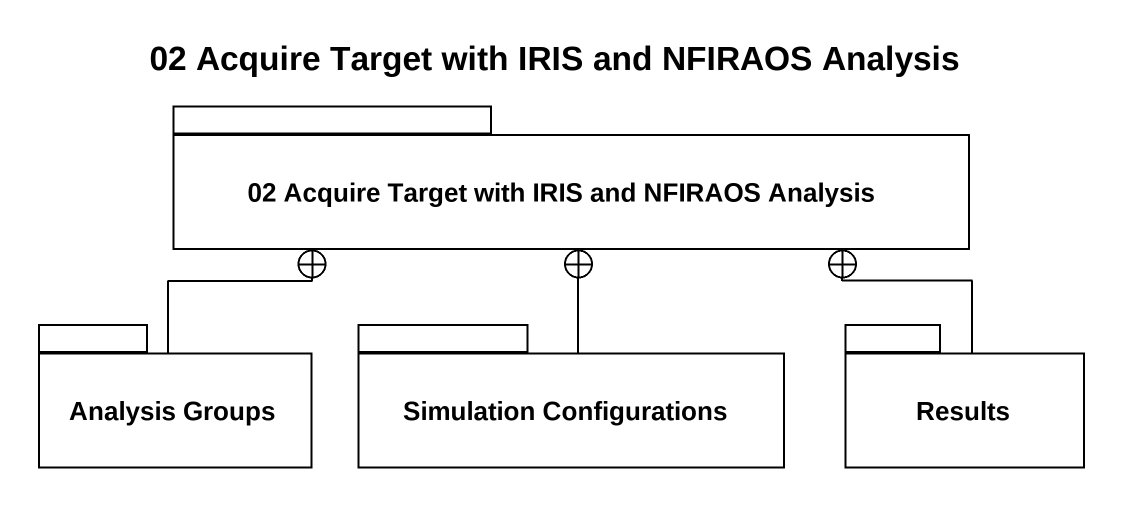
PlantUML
@startuml
title 02 Acquire Target with IRIS and NFIRAOS Analysis
package "02 Acquire Target with IRIS and NFIRAOS Analysis" as p02_Acquire_Target_with_IRIS {
}
package "Analysis Groups" as Analysis_Groups {
}
package "Simulation Configurations" as Simulation_Configurations {
}
package Results {
}
Analysis_Groups -right-+ p02_Acquire_Target_with_IRIS
Simulation_Configurations -up-+ p02_Acquire_Target_with_IRIS
Results -left-+ p02_Acquire_Target_with_IRIS
@enduml
